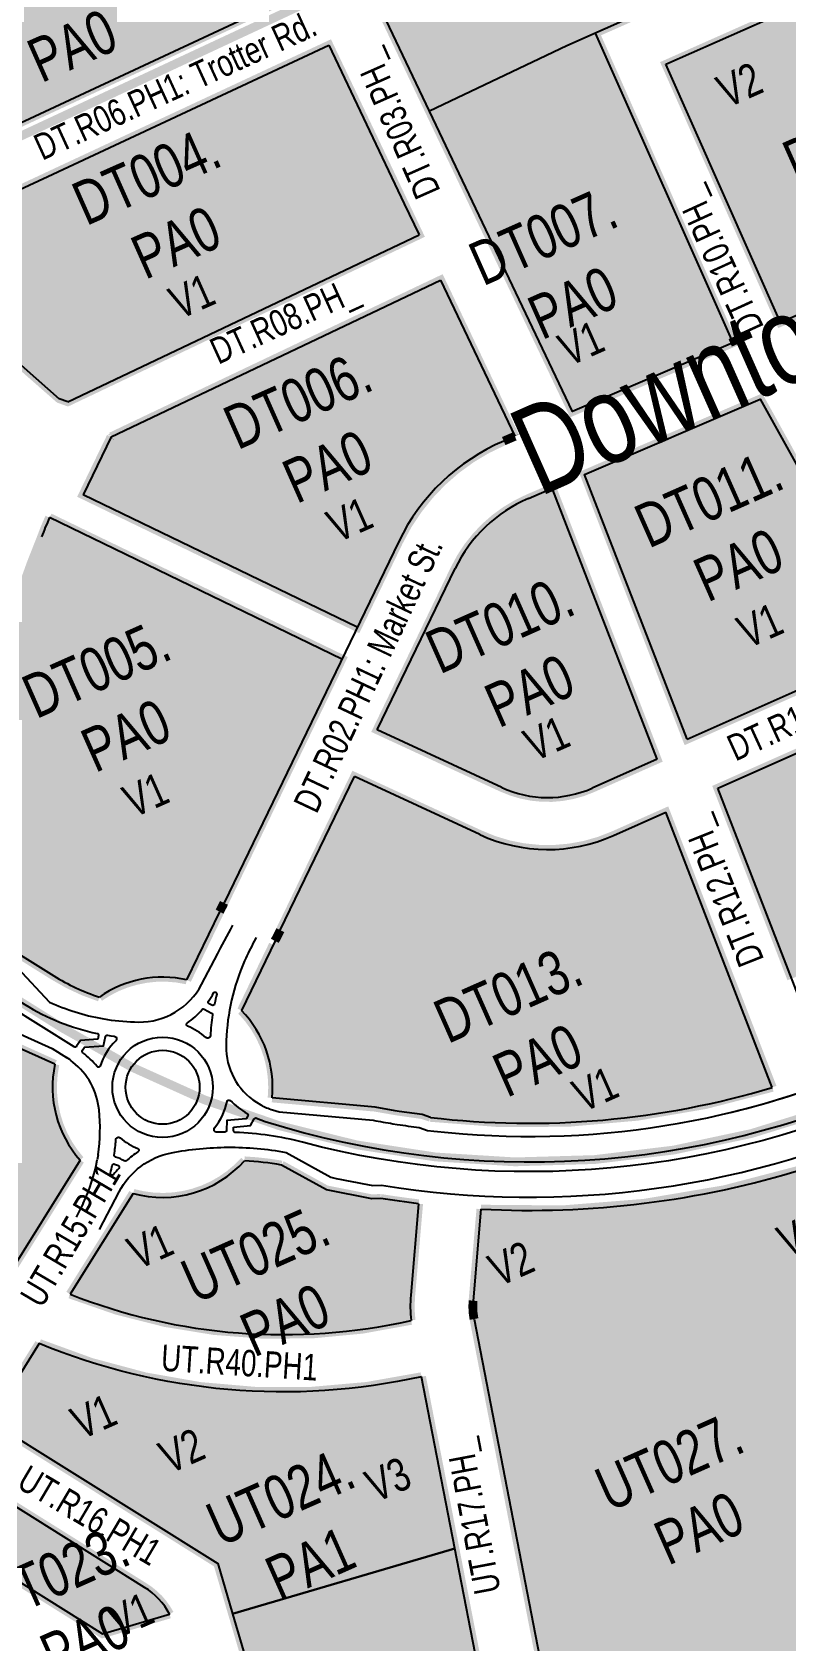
# Model space of a CAD drawing. Extents: x -12122 to 209056, y 8433 to 204611.
# Drawn here: x 46513 to 56784, y 85666 to 107587 of the extents above; entities that cross this region are included whole.
import ezdxf

# ---------------------------------------------------------------- set-up
doc = ezdxf.new("R2010")
doc.units = 0
doc.header["$LTSCALE"] = 1200
doc.header["$MEASUREMENT"] = 0
doc.linetypes.add('DASHED2', pattern=[0.375, 0.25, -0.125])
doc.linetypes.add('HIDDEN2', pattern=[0.1875, 0.125, -0.0625])
for name, color, linetype, true_color in [('a-hatch-2019', 7, 'Continuous', 0xffb689), ('a-hatch-2020', 7, 'Continuous', 0xffb689), ('a-hatch-2025', 7, 'Continuous', 0xffb689), ('a-note-bldgs', 1, 'Continuous', 0xff0000), ('a-site-districts', 7, 'DASHED2', 0x0024c5), ('a-site-parcel-Color', 1, 'HIDDEN2', 0xff0000)]:
    doc.layers.add(name, color=color, linetype=linetype, true_color=true_color)
for name, color, linetype in [('a-note-blocks', 3, 'Continuous'), ('a-note-parcel', 3, 'Continuous'), ('a-note-streets', 4, 'Continuous'), ('a-site-buildable', 4, 'Continuous'), ('a-site-road', 1, 'Continuous'), ('a-site-road-2017', 1, 'Continuous')]:
    doc.layers.add(name, color=color, linetype=linetype)
doc.layers.add('NoPlot', color=193, linetype='Continuous', plot=False)
doc.styles.add('SWISS_LIGHT', font='swissl.ttf', dxfattribs={"width": 0.75})

# ---------------------------------------------------------------- blocks, each defined once
blk = doc.blocks.new('Parkway-flat-1')
at = {"layer": 'a-site-road-2017'}
for p, q in [((22879560.38504048, 27674085.3847988), (22879770.64758334, 27673476.02827554)), ((22878604.05829765, 27673936.17464656), (22879547.26604529, 27672882.79604466)), ((22882433.45649816, 27673381.78556298), (22882480.90853018, 27673419.73883505)), ((22882139.37326832, 27673150.02356236), (22882200.8892938, 27673198.50547753)), ((22882200.8892938, 27673198.50547753), (22882433.45649816, 27673381.78556298)), ((22880336.3694367, 27672978.60722636), (22880396.47533616, 27672938.93879616)), ((22881763.4768655, 27672853.77266885), (22882139.37326832, 27673150.02356236)), ((22879547.26604529, 27672882.79604466), (22879675.75694332, 27672692.56796667)), ((22879532.11967087, 27671305.56633028), (22879492.42360384, 27671245.49162498)), ((22879077.68191737, 27670781.11309482), (22879018.34951599, 27670731.58092034)), ((22878962.10714743, 27670686.62765596), (22878914.65511541, 27670648.67438389)), ((22879018.34951599, 27670731.58092034), (22878962.10714743, 27670686.62765596))]:
    blk.add_line(p, q, dxfattribs=at)
for points in [[(22875970.36786634, 27678499.90061466), (22875995.2280563, 27678516.69260544), (22876116.13038999, 27678337.69923767), (22876200.65503591, 27678394.79200637), (22879450.69297039, 27673583.17905062, 0.08917921745181215), (22880191.27058164, 27672822.41207075, -0.4100224409273067), (22880197.02487307, 27672789.20996399), (22880167.94074642, 27672747.29651631), (22879945.6245752, 27672824.16252534), (22879865.15878106, 27672774.75982837, -0.4015458005671435), (22879832.7134467, 27672781.77903923), (22875970.36786634, 27678499.90061466)], [(22879906.85499002, 27672661.1585137, -0.3975482797924441), (22879915.43540595, 27672692.9780202), (22879957.16289886, 27672718.59698922), (22880205.33347224, 27672632.79179821), (22880276.6746279, 27672735.60230485, -0.4044949274358718), (22880309.41085926, 27672742.08229324), (22880349.12504518, 27672716.87861798), (22880389.22950261, 27672692.30069489, -0.6232758615906696), (22880383.68408693, 27672627.89839376, 0.11419334379939), (22880048.20740286, 27672399.57291299, -0.5888435534400226), (22880007.42935638, 27672409.52445953, 0.05663708594840035), (22879906.85499002, 27672661.1585137)], [(22881371.23746904, 27672451.93465409, 0.05722258564246049), (22881631.03142496, 27672538.29546449, -0.3465599095924555), (22881659.93827856, 27672531.46718668), (22881730.89211244, 27672442.20486338, -0.3211319008060355), (22881732.29330897, 27672414.29336709, 0.0237594002688049), (22881589.77025564, 27672167.54493166, -0.6232758616352274), (22881525.14283709, 27672168.8506109, 0.08234445634386893), (22881358.83963092, 27672411.83258478, -0.5888435534530537), (22881371.23746904, 27672451.93465409)], [(22881757.22203673, 27672606.42278422, 0.02750486773237003), (22881865.36640095, 27672681.978213, -0.8871635748246813), (22881899.02727882, 27672648.24051666, 0.01147592103194265), (22881816.34048496, 27672538.13949963, -0.4981853204444208), (22881778.0365045, 27672537.17360048), (22881751.07754121, 27672571.08888829, -0.4488499697451326), (22881757.22203673, 27672606.42278422)], [(22879732.18659874, 27671212.6006467, 0.02178838039150363), (22879836.92495738, 27671393.54209147, -0.6147124838786774), (22879901.16278442, 27671392.72667897, 0.07840750288851349), (22880062.39642544, 27671163.14510126, -0.6010765967816127), (22880049.31762121, 27671122.82462095, 0.03556883607703336), (22879850.85116179, 27671073.03067374, -0.3541122080220107), (22879822.62056189, 27671083.77746262, 0.09676560251316255), (22879737.72706107, 27671180.70277071, -0.3880198309270488), (22879732.18659874, 27671212.6006467)], [(22881132.24678906, 27670994.43948678, 0.1127706598556479), (22881435.25453661, 27671256.90500192, -0.5888435535775136), (22881476.8969081, 27671251.63288188, 0.06113550214325961), (22881617.73468243, 27670995.43422604, -0.3997091864172614), (22881613.25660115, 27670962.65265911), (22881575.37624454, 27670932.36199164), (22881323.74772395, 27671018.80493921), (22881267.28784223, 27670897.91214778, -0.4092295901394447), (22881235.75892623, 27670886.15242444, 0.006508232369845923), (22881135.35031477, 27670929.41860685, -0.633417750597071), (22881132.24678906, 27670994.43948678)], [(22879651.66230159, 27671094.41550089, -0.4351851881559508), (22879686.52682922, 27671098.68927709, -0.05938581054154244), (22879725.3838176, 27671057.24638024, -0.479331724489015), (22879715.78666387, 27671021.07946714, 0.01922601927832375), (22879616.39265887, 27670972.34003279, -0.8161603357522995), (22879586.23726968, 27671008.42504007, 0.01125663047812983), (22879651.66230158, 27671094.41550088)], [(22879139.39245089, 27670367.43937533), (22879589.37765677, 27670727.02645763, -0.2292276490692862), (22880455.83083373, 27670923.99426924, -0.04619364550468834), (22881191.0501191, 27670680.7882213, -0.0474493303482279), (22881886.505781, 27670294.86614441), (22882309.20424745, 27669736.91487899, 0.01147685216424287), (22882783.90099144, 27669403.33520743), (22882895.19386086, 27669358.45874125, 0.1519015345351802), (22890021.63338125, 27667321.26746338), (22894533.64607503, 27667425.33440128, -0.02226632658396107), (22895881.47212081, 27667396.3989139), (22896464.81164037, 27667357.84820964, -0.009401653627933862), (22896939.0449054, 27667301.23282893, -0.369488416080397), (22897301.98873094, 27666893.09108393), (22897312.68013122, 27666330.26339922)], [(22881374.20038543, 27670899.96592917), (22881594.10621358, 27670824.42080443), (22881674.23279659, 27670888.49326569, -0.394449753075665), (22881706.90462301, 27670885.97572657), (22881797.42305085, 27670797.23415626, 0.1859482115570335), (22889886.85743556, 27667798.92461675), (22891112.79243107, 27667814.55568333, -0.9948578953379822), (22891114.94088527, 27667694.5765125), (22890013.60909851, 27667669.17493799, -0.176397489094972), (22882149.34547955, 27670329.02791219, 0.05540101407450547), (22881365.49008638, 27670825.56480902, -0.4092295835141328), (22881354.26949637, 27670857.28959438), (22881374.20038543, 27670899.96592917)]]:
    blk.add_lwpolyline(points, format="xyb", dxfattribs=at)
for radius in [684, 503.999999999991]:
    blk.add_circle((22880709.29343409, 27671788.86409587), radius, dxfattribs=at)
for centre, radius, start, end in [((22882018.78750936, 27675462.4488933), 2999.999999605629, 221.4633020773236, 235.8884419144209), ((22882018.7874983, 27675462.44887454), 2999.999977849398, 237.2638791498941, 245.3899093966901), ((22881169.24803826, 27673607.75682047), 960.0000000064792, 245.3899092026353, 308.2422967798375), ((22878880.2308658, 27672155.22426211), 959.9999983594287, 27.51935774835172, 34.03733675983792), ((22878880.23086435, 27672155.22426129), 960.0000000189585, 342.0720211657313, 27.51935774835172), ((22877510.1512152, 27672598.48688609), 2399.999999863302, 327.4036648984406, 342.0720211657313), ((22877510.15121463, 27672598.48688651), 2400.00000057601, 310.7785978188072, 325.6846030411853)]:
    blk.add_arc(centre, radius, start, end, dxfattribs=at)
at = {"layer": 'NoPlot'}
blk.add_lwpolyline([(22882704.09304, 27673137.21950878), (22882658.19383363, 27673100.55055442, 0.02183397892163245), (22882431.01407131, 27672911.59177622), (22882374.44343217, 27672858.63295867, 0.0933553172058094), (22881729.80969818, 27671954.28457842, 0.258910069141106), (22881794.03349524, 27671083.1284218), (22881835.88530366, 27671024.54138338, 0.04806538006149554), (22881954.3622147, 27670898.97628955), (22882023.60876985, 27670838.91289925), (22883151.29092303, 27670212.53907776, 0.005838199250257779), (22883376.90896606, 27670061.44679457), (22883427.23337747, 27670028.77488588, 0.006507847473462574), (22883683.64286792, 27669867.93500909), (22883771.97335345, 27669786.70862589), (22883844.76071086, 27669743.7192123, 0.1364673857877575), (22889881.31182237, 27668146.88224732), (22894592.49709742, 27668206.49999458, -0.03094917571977619), (22896559.56376538, 27668109.59331908, 0.004020368332652967), (22896707.03773827, 27668092.45060679), (22896771.06757041, 27668089.98185706, 0.4095061245471839), (22897175.11134705, 27668517.65834982), (22897175.11134705, 27668517.65834982), (22897175.11134705, 27668517.65834982), (22897168.74544767, 27668852.77856953)], format="xyb", dxfattribs=at)

msp = doc.modelspace()

# ---------------------------------------------------------------- hatches: boundary and pattern name
at = {"layer": 'a-hatch-2019'}
h = msp.add_hatch(color=256, dxfattribs=at)
h.dxf.hatch_style = 1
h.paths.add_polyline_path([(49248.39664984521, 110800.2816309744, 0.3716452459995082), (49137.66565598387, 110911.2153221667), (48740.51422776946, 110940.921880652, 0.02859710969553609), (48367.51245090607, 110947.4431401475, -0.07702148003754479), (48029.25444636498, 110803.7261816974), (47958.02303843194, 110785.6876487541), (43409.13512340909, 108657.36936419), (44791.98519926333, 105625.7711167568), (50204.02571437797, 108152.5673077558), (49627.80758060674, 109364.4289702038, -0.0930194455899034)])
h = msp.add_hatch(color=256, dxfattribs=at)
h.dxf.hatch_style = 1
h.paths.add_polyline_path([(53799.90872560236, 107402.8570551055), (55236.23399580858, 108040.7373551377), (53999.16426684075, 110827.0725806962, -0.09462135528645586), (52544.36874844894, 110652.3896224512), (50094.81791953712, 110822.1183917179, 0.08934189367920356), (50384.64564544642, 109756.8096274787), (51927.26564182944, 106512.47918333)])
h = msp.add_hatch(color=256, dxfattribs=at)
h.dxf.hatch_style = 1
h.paths.add_polyline_path([(59083.62312247142, 108895.9245449461), (55149.91069264533, 107148.940267062), (56710.43541035066, 103633.0203691436), (60662.32096594387, 105328.3250220493)])
h = msp.add_hatch(color=256, dxfattribs=at)
h.dxf.hatch_style = 1
h.paths.add_polyline_path([(54186.41947565644, 107574.5086985907), (51927.26564186276, 106512.4791833459), (53874.79584508932, 102416.5699225594), (56059.72781155384, 103353.8757420022)])
h = msp.add_hatch(color=256, dxfattribs=at)
h.dxf.hatch_style = 1
h.paths.add_polyline_path([(50556.95343318224, 107410.3144230107), (47358.85760547779, 105917.0011771396), (46728.21978690288, 105622.5322623402), (45123.60473770632, 104873.3752746257), (45288.8905610296, 104501.0909150407, 0.07698071882924015), (46041.31230792004, 103331.0561333738), (46882.45297643817, 102592.4932949215), (46998.38872307066, 102550.8654273133), (51785.29510280074, 104826.9521673729), (51584.23650936596, 105249.8045335338)])
h = msp.add_hatch(color=256, dxfattribs=at)
h.dxf.hatch_style = 1
h.paths.add_polyline_path([(52079.01276016493, 104209.2257410714), (47589.94287260906, 102074.7548248378, 0.0001672666141099273), (47588.30329938309, 102073.3675869521), (47206.66619172427, 101284.255944081), (50943.21891859488, 99477.1514764429), (51509.32645592658, 100648.1950059933, -0.180744808661425), (52939.49868639466, 102015.3402809856), (53091.21778626183, 102080.425692074, 7.642699182928093e-05), (53089.69890247707, 102083.6213616628)])
h = msp.add_hatch(color=256, dxfattribs=at)
h.dxf.hatch_style = 1
h.paths.add_polyline_path([(56436.72733044379, 102588.5156900657), (54040.71993017137, 101560.6614071089), (55438.27282013098, 97952.00396914064), (58301.56369372507, 99223.6078874268)])
h = msp.add_hatch(color=256, dxfattribs=at)
h.dxf.hatch_style = 1
h.paths.add_polyline_path([(53599.31454088229, 101371.3045546011), (53275.39232521213, 101232.3463707977, 0.1807448086691328), (52276.39728521129, 100277.3765290256), (51214.57875446195, 98080.91094962099), (52912.75753768942, 97295.64341955096, 0.2160383375790979), (54146.19759426975, 97286.27482065138), (55029.44422943128, 97678.52972302343)])
h = msp.add_hatch(color=256, dxfattribs=at)
h.dxf.hatch_style = 1
h.paths.add_polyline_path([(46823.59142186595, 93522.84896820113), (45409.99866777677, 94158.68309741285), (44870.32929881674, 94496.20103992966), (44783.37018025358, 94578.89391582887), (44269.87140950887, 94900.04434342633), (41934.41573520919, 91165.80171188802), (45223.40958185572, 89108.81182136858), (45993.2728693295, 90339.77344491886), (46133.83275538035, 90564.51961525116), (47166.68746660343, 92215.98752248271, -0.2379407770324362)])
h = msp.add_hatch(color=256, dxfattribs=at)
h.dxf.hatch_style = 1
h.paths.add_polyline_path([(51263.0940374541, 91694.67167939077), (51140.13440543365, 91690.42201892295), (50522.99680727769, 91812.1306624265), (49911.44082979732, 92149.90384626646, 0.03163182613370644), (49406.56117150678, 92207.29715042778, -0.2848596481923585), (47889.04688158798, 91764.21227351134), (47029.84990770442, 90390.41186098394, 0.1506145280271928), (51676.59103340732, 90032.92120689267, -0.04870961009022331), (51672.64956722466, 90374.61369070211), (51779.9308453103, 91621.796477715, -0.01030815106823511)])
h = msp.add_hatch(color=256, dxfattribs=at)
h.dxf.hatch_style = 1
h.paths.add_polyline_path([(57025.94268510909, 92095.74264747152, -0.08818108079710751), (52628.79615020815, 91548.77802702837), (52521.51487212241, 90301.59524001458, 0.06952697842249148), (52534.80432106381, 90051.19401838294), (53495.39120553817, 85105.89669513218, 0.05655538154727319), (53547.77753357427, 84939.40673283998), (54094.60147523387, 83707.75844724633), (59654.14360196416, 86176.06922648473)])
h = msp.add_hatch(color=256, dxfattribs=at)
h.dxf.hatch_style = 1
h.paths.add_polyline_path([(51819.47662712872, 89265.59592231721, -0.1539850982201608), (46609.86445560191, 89718.88227592729), (45945.76899683884, 88657.03657239489), (49042.26005991346, 86720.44103290408), (49244.20079383571, 86034.01526213583), (52274.0477603071, 86925.37095728006)])
h = msp.add_hatch(color=256, dxfattribs=at)
h.dxf.hatch_style = 1
h.paths.add_polyline_path([(45839.9292769899, 87774.9379646971), (45394.51705969182, 87062.75262598145), (47472.6988869975, 85763.02413491489), (48385.76259530693, 86031.63985888952, 0.1309574357686498), (48046.12280239121, 86395.14888941291)])
h = msp.add_hatch(color=256, dxfattribs=at)
h.dxf.hatch_style = 1
h.paths.add_polyline_path([(52274.0477603071, 86925.37095728006), (49244.2007938357, 86034.01526213583), (50361.83820810347, 82235.00399468363), (51593.65070535699, 82597.39295258606), (53315.89910331311, 83362.03223191845), (52769.07516165352, 84593.68051751205, -0.05655538154727242), (52659.02326322108, 84943.43850031192)])
at = {"layer": 'a-hatch-2020'}
h = msp.add_hatch(color=256, dxfattribs=at)
h.dxf.hatch_style = 1
h.paths.add_polyline_path([(50734.30709762097, 99044.99889046748), (46749.55663138575, 100972.1389300481, 0.02221996189976077), (46641.36350803394, 100708.2971592302), (46497.5377311334, 100343.2446752042), (45285.31035408588, 96967.12924766634, -0.04524186427900432), (44872.84043051489, 96079.83587483318, -0.002536316527605427), (44845.02259592155, 96032.42800650747), (44810.65973484445, 95977.18849284384), (46806.9300119585, 94728.6888115497, 0.06144773222319487), (47430.15741508252, 94438.24025462658, -0.2112516564371615), (48620.64855183219, 94672.70917429205), (49069.65670777591, 95601.52227261539), (49067.19527632412, 95602.82100258542, 0.01046705886738894), (49127.51835383293, 95721.21420701993)])
h = msp.add_hatch(color=256, dxfattribs=at)
h.dxf.hatch_style = 1
h.paths.add_polyline_path([(56599.99048446168, 93207.83129701107, -0.102979012597319), (51941.99282328982, 92798.89001966018), (51830.36067412508, 92836.5900614773), (51515.75867738339, 92881.69502594543), (51459.15925111723, 92890.71270361854), (51185.5350605429, 92938.3170054341), (49783.39376870525, 93063.70029400868, 0.2207934218559173), (49365.39838516605, 94255.7177422632), (49823.6652072379, 95203.68321066913), (49820.74956379757, 95205.22159763875, 0.01011489630478421), (49894.58918317207, 95350.39573016526), (50906.38842271297, 97443.3919800526), (52615.59875579117, 96653.02326865247, 0.2160383375790924), (54433.56060625285, 96639.21493212173), (55148.18236722315, 96956.5825596033)])
at = {"layer": 'a-hatch-2025'}
h = msp.add_hatch(color=256, dxfattribs=at)
h.dxf.hatch_style = 1
h.paths.add_polyline_path([(58681.13177492208, 98538.71583834368), (55857.54369401441, 97284.74415826725), (56862.31367630912, 94690.30161794965), (60031.84114646949, 96101.4979714527)])

# ---------------------------------------------------------------- linework, layer by layer
at = {"layer": 'a-site-buildable'}
for p, q in [((58767.98756729671, 109609.2093959431), (53799.90872560234, 107402.8570551055)), ((55149.91069264532, 107148.940267062), (59083.62312247141, 108895.924544946)), ((47358.85760547778, 105917.0011771396), (50556.95343318022, 107410.3144230098)), ((53799.90872560234, 107402.8570551055), (51927.26564186277, 106512.4791833459)), ((56710.43541035066, 103633.0203691436), (55149.91069264532, 107148.940267062)), ((46728.21978690288, 105622.5322623402), (47358.85760547778, 105917.0011771396)), ((45123.6047377063, 104873.3752746257), (46728.21978690288, 105622.5322623402)), ((60662.32096594387, 105328.3250220492), (56710.43541035066, 103633.0203691436)), ((52079.01276016492, 104209.2257410714), (53089.69890119694, 102083.6213643551)), ((46998.38872307064, 102550.8654273133), (46882.4529764382, 102592.4932949215)), ((53091.21778626181, 102080.425692074), (52939.49868646823, 102015.3402810171)), ((50943.21891859487, 99477.15147644289), (47206.66619172425, 101284.255944081)), ((53275.39232522063, 101232.3463708013), (53599.31454088228, 101371.3045546011)), ((55029.44422943128, 97678.5297230234), (53599.31454088228, 101371.3045546011)), ((50734.30709762096, 99044.99889046747), (46749.55663138573, 100972.1389300481)), ((51509.3264559973, 100648.1950061396), (49127.51835388504, 95721.21420712769)), ((51214.57875446194, 98080.91094962096), (52276.39728526771, 100277.3765291423)), ((55438.27282013097, 97952.00396914063), (58301.56369372506, 99223.60788742678)), ((55857.54369401442, 97284.74415826723), (58681.13177492205, 98538.71583834365)), ((52912.75753768941, 97295.64341955092), (51214.57875446194, 98080.91094962096)), ((55029.44422943128, 97678.5297230234), (54146.19759426972, 97286.27482065132)), ((49894.589183148, 95350.39573011547), (50906.38842271295, 97443.39198005259)), ((52615.59875579119, 96653.02326865247), (50906.38842271295, 97443.39198005259)), ((57339.37185010582, 93458.47737746254), (55857.54369401441, 97284.74415826722)), ((54433.56060625295, 96639.21493212171), (55148.18236722314, 96956.5825596033)), ((56599.99048446168, 93207.83129701106), (55148.18236722314, 96956.5825596033)), ((44810.65973484443, 95977.18849284384), (46806.82193864881, 94728.7564023435)), ((48620.64855183218, 94672.70917429205), (49069.65670777591, 95601.52227261537)), ((49077.11545860209, 95621.47168470174), (49067.23618422076, 95602.79941827059)), ((49067.23618422076, 95602.79941827059), (49069.65670777591, 95601.52227261537)), ((49823.66520723789, 95203.68321066911), (49365.39838516605, 94255.71774226318)), ((49820.7985809166, 95205.195734635), (49830.65658819117, 95223.8792224899)), ((49820.7985809166, 95205.195734635), (49823.66520723789, 95203.68321066911)), ((46823.59142186596, 93522.84896820111), (45409.99866777678, 94158.68309741284)), ((51185.5350605429, 92938.31700543409), (49783.39376870525, 93063.70029400867)), ((51459.15925111721, 92890.71270361854), (51185.5350605429, 92938.31700543409)), ((51515.75867738338, 92881.69502594543), (51459.15925111721, 92890.71270361854)), ((51830.36067412508, 92836.59006147728), (51515.75867738338, 92881.69502594543)), ((51941.99282328979, 92798.89001966016), (51830.36067412508, 92836.59006147728)), ((47166.68746660341, 92215.98752248268), (46133.83275538034, 90564.51961525116)), ((47889.04688158798, 91764.21227351131), (47029.8499077044, 90390.4118609839)), ((51779.93084531029, 91621.79647771498), (51672.6495672247, 90374.61369070284)), ((52628.79615020814, 91548.77802702835), (52521.51487212246, 90301.59524001517)), ((52534.80432106456, 90051.1940183791), (53495.39120553819, 85105.89669513208)), ((52274.04776030709, 86925.37095728004), (49244.2007938357, 86034.01526213583)), ((52659.02326322107, 84943.43850031194), (52274.04776030709, 86925.37095728004)), ((49244.2007938357, 86034.01526213583), (50361.83820810345, 82235.00399468362))]:
    msp.add_line(p, q, dxfattribs=at)
for points in [[(54186.41947565645, 107574.5086985907), (56059.72781155384, 103353.8757420022), (53874.79584508932, 102416.5699225594), (50384.64564559422, 109756.8096271679, -0.08934189370705732), (50094.81791953712, 110822.1183917179, -0.08934189370705732)], [(45123.60473770632, 104873.3752746257), (45288.89056102955, 104501.0909150407, 0.07698071882924715), (46041.31230792004, 103331.0561333738), (46882.45297643822, 102592.4932949215)], [(51941.99282328977, 92798.89001966016, 0.1029790125973201), (56599.99048446168, 93207.83129701106, 0.1015552395782552)], [(51779.93084531029, 91621.79647771498, -0.01030815106823507), (51263.09403745408, 91694.67167939074), (51140.13440543364, 91690.42201892294), (50522.99680727768, 91812.13066242647), (49911.44082979731, 92149.90384626643, 0.03163182613370653), (49406.56117150676, 92207.29715042777)]]:
    msp.add_lwpolyline(points, format="xyb", dxfattribs=at)
at = {"layer": 'a-site-buildable', "flags": 128}
msp.add_lwpolyline([(44791.98519926333, 105625.7711167568), (50204.02571437694, 108152.5673077554)], dxfattribs=at)
at = {"layer": 'a-site-buildable'}
for points in [[(50556.95343318224, 107410.3144230107), (51584.23650936596, 105249.8045335338), (51785.29510280074, 104826.9521673729)], [(46998.38872307065, 102550.8654273133), (51785.29510280074, 104826.9521673729)], [(47589.94287260901, 102074.7548248378), (52079.01276016493, 104209.2257410714)], [(55438.27282013097, 97952.00396914063), (54040.71993017137, 101560.6614071089), (56436.72733044377, 102588.5156900657), (58301.56369372506, 99223.60788742678)], [(47588.30329938308, 102073.3675869521), (47206.66619172425, 101284.255944081)]]:
    msp.add_lwpolyline(points, dxfattribs=at)
for points in [[(51819.4766271287, 89265.5959223172, -0.1539850982201608), (46609.8644556019, 89718.88227592727), (45945.76899683882, 88657.03657239488), (49042.26005991345, 86720.44103290407), (49244.2007938357, 86034.01526213583), (52274.04776030709, 86925.37095728004)], [(45839.92927698989, 87774.9379646971), (45394.5170596918, 87062.75262598143), (47472.69888699749, 85763.02413491487), (48385.76259530693, 86031.63985888951, 0.13095743576864), (48046.12280239123, 86395.14888941287)]]:
    msp.add_lwpolyline(points, format="xyb", close=True, dxfattribs=at)
for centre, radius, start, end in [((49662.51629463118, 99623.52260198999), 3210, 130.2152907651176, 130.2536254489277), ((54053.62476994434, 99418.22667737029), 2826.000000022874, 113.2186680289706, 154.1998819554711), ((42637.11753615277, 97113.60942499257), 11573.99999439583, 25.41272022667418, 25.43023601768853), ((54053.62476991533, 99418.22667741381), 1973.999999977692, 113.2186680286134, 154.1998819550022), ((49662.51629463665, 99623.52260198766), 3210.000000005939, 155.1572239137124, 160.2488262218602), ((53539.81293338988, 98651.68085661634), 1494, 245.1833543425634, 293.9462817483222), ((53539.81293338988, 98651.68085661634), 2202, 245.1833543425634, 293.9462817483222), ((46269.90941903434, 97102.64360389086), 3174.000000437934, 332.1824338574245, 334.1998819609205), ((46269.90941966591, 97102.64360375384), 4025.999999809575, 332.1824338544782, 334.1998819579818), ((48295.77135025238, 97109.49024551877), 2807.999999751049, 237.9774737312904, 252.0451728658792), ((48290.49583225813, 93209.49381701963), 1500, 77.28498696720288, 124.9987765574193), ((48290.49583225813, 93209.49381701963), 1500, 354.4222919106955, 44.22538131030281), ((48290.49583225813, 93209.49381701963), 1500, 167.9419015702624, 221.4783906860814), ((48290.49583225813, 93209.49381701963), 1500, 254.4765567966506, 318.0770135836901), ((53288.74154051486, 104191.5653811543), 12659.99999999342, 267.0119090485541, 287.1693844742969), ((49933.14638729539, 97749.66948963667), 7911.245369301165, 248.4702985083051, 282.7310888080523), ((53424.18149916158, 90223.94885935374), 1758, 175.0835827834669, 186.2381867762029), ((53424.18149916158, 90223.94885935374), 905.9999999999998, 175.0835827834669, 190.9923910514073)]:
    msp.add_arc(centre, radius, start, end, dxfattribs=at)
at = {"layer": 'a-site-districts', "const_width": 120}
msp.add_lwpolyline([(36574.35185066488, 101603.6968312888), (50662.21576160802, 108180.9888185108)], dxfattribs=at)
msp.add_lwpolyline([(65574.6436074996, 96317.91826184736, 0.05100180438091063), (62575.53672330736, 95278.08289393557), (58352.84985427, 93312.46583291143, -0.2538934110950201), (46925.70986399925, 94017.4891143121), (39155.0456169378, 98877.38808160275, 0.2381001769701111), (32477.33386221799, 99489.45513972787)], format="xyb", dxfattribs=at)
at = {"layer": 'a-site-parcel-Color', "const_width": 120}
for points in [[(49248.39664984521, 110800.2816309744, 0.3716452459995082), (49137.66565598387, 110911.2153221667), (48740.51422776946, 110940.921880652, 0.02859710969553609), (48367.51245090607, 110947.4431401475, -0.07702148003754479), (48029.25444636498, 110803.7261816974), (47958.02303843194, 110785.6876487541), (43409.13512340909, 108657.36936419), (44791.98519926333, 105625.7711167568), (50204.02571437797, 108152.5673077558), (49627.80758060674, 109364.4289702038, -0.0930194455899034), (49248.39664984521, 110800.2816309744, 0.3716452459995082)], [(53799.90872560236, 107402.8570551055), (55236.23399580858, 108040.7373551377), (53999.16426684075, 110827.0725806962, -0.09462135528645586), (52544.36874844894, 110652.3896224512), (50094.81791953712, 110822.1183917179, 0.08934189367920356), (50384.64564544642, 109756.8096274787), (51927.26564182944, 106512.47918333), (53799.90872560236, 107402.8570551055)], [(50556.95343318224, 107410.3144230107), (47358.85760547779, 105917.0011771396), (46728.21978690288, 105622.5322623402), (45123.60473770632, 104873.3752746257), (45288.8905610296, 104501.0909150407, 0.07698071882924015), (46041.31230792004, 103331.0561333738), (46882.45297643817, 102592.4932949215), (46998.38872307066, 102550.8654273133), (51785.29510280074, 104826.9521673729), (51584.23650936596, 105249.8045335338), (50556.95343318224, 107410.3144230107)], [(52079.01276016493, 104209.2257410714), (47589.94287260906, 102074.7548248378, 0.0001672666141099273), (47588.30329938309, 102073.3675869521), (47206.66619172427, 101284.255944081), (50943.21891859488, 99477.1514764429), (51509.32645592658, 100648.1950059933, -0.180744808661425), (52939.49868639466, 102015.3402809856), (53091.21778626183, 102080.425692074, 7.642699182928093e-05), (53089.69890247707, 102083.6213616628), (52079.01276016493, 104209.2257410714)], [(53599.31454088229, 101371.3045546011), (53275.39232521213, 101232.3463707977, 0.1807448086691328), (52276.39728521129, 100277.3765290256), (51214.57875446195, 98080.91094962099), (52912.75753768942, 97295.64341955096, 0.2160383375790979), (54146.19759426975, 97286.27482065138), (55029.44422943128, 97678.52972302343), (53599.31454088229, 101371.3045546011)], [(50734.30709762097, 99044.99889046748), (46749.55663138575, 100972.1389300481, 0.02221996189976077), (46641.36350803394, 100708.2971592302), (46497.5377311334, 100343.2446752042), (45285.31035408588, 96967.12924766634, -0.04524186427900432), (44872.84043051489, 96079.83587483318, -0.002536316527605427), (44845.02259592155, 96032.42800650747), (44810.65973484445, 95977.18849284384), (46806.9300119585, 94728.6888115497, 0.06144773222319487), (47430.15741508252, 94438.24025462658, -0.2112516564371615), (48620.64855183219, 94672.70917429205), (49069.65670777591, 95601.52227261539), (49067.19527632412, 95602.82100258542, 0.01046705886738894), (49127.51835383293, 95721.21420701993), (50734.30709762097, 99044.99889046748)], [(56599.99048446168, 93207.83129701107, -0.102979012597319), (51941.99282328982, 92798.89001966018), (51830.36067412508, 92836.5900614773), (51515.75867738339, 92881.69502594543), (51459.15925111723, 92890.71270361854), (51185.5350605429, 92938.3170054341), (49783.39376870525, 93063.70029400868, 0.2207934218559173), (49365.39838516605, 94255.7177422632), (49823.6652072379, 95203.68321066913), (49820.74956379757, 95205.22159763875, 0.01011489630478421), (49894.58918317207, 95350.39573016526), (50906.38842271297, 97443.3919800526), (52615.59875579117, 96653.02326865247, 0.2160383375790924), (54433.56060625285, 96639.21493212173), (55148.18236722315, 96956.5825596033), (56599.99048446168, 93207.83129701107, -0.102979012597319)], [(46823.59142186595, 93522.84896820113), (45409.99866777677, 94158.68309741285), (44870.32929881674, 94496.20103992966), (44783.37018025358, 94578.89391582887), (44269.87140950887, 94900.04434342633), (41934.41573520919, 91165.80171188802), (45223.40958185572, 89108.81182136858), (45993.2728693295, 90339.77344491886), (46133.83275538035, 90564.51961525116), (47166.68746660343, 92215.98752248271, -0.2379407770324362), (46823.59142186595, 93522.84896820113)], [(51263.0940374541, 91694.67167939077), (51140.13440543365, 91690.42201892295), (50522.99680727769, 91812.1306624265), (49911.44082979732, 92149.90384626646, 0.03163182613370644), (49406.56117150678, 92207.29715042778, -0.2848596481923585), (47889.04688158798, 91764.21227351134), (47029.84990770442, 90390.41186098394, 0.1506145280271928), (51676.59103340732, 90032.92120689267, -0.04870961009022331), (51672.64956722466, 90374.61369070211), (51779.9308453103, 91621.796477715, -0.01030815106823511), (51263.0940374541, 91694.67167939077)], [(57025.94268510909, 92095.74264747152, -0.08818108079710751), (52628.79615020815, 91548.77802702837), (52521.51487212241, 90301.59524001458, 0.06952697842249148), (52534.80432106381, 90051.19401838294), (53495.39120553817, 85105.89669513218, 0.05655538154727319), (53547.77753357427, 84939.40673283998), (54094.60147523387, 83707.75844724633), (59654.14360196416, 86176.06922648473), (57025.94268510909, 92095.74264747152, -0.08818108079710751)], [(51819.47662712872, 89265.59592231721, -0.1539850982201608), (46609.86445560191, 89718.88227592729), (45945.76899683884, 88657.03657239489), (49042.26005991346, 86720.44103290408), (49244.20079383571, 86034.01526213583), (52274.0477603071, 86925.37095728006), (51819.47662712872, 89265.59592231721, -0.1539850982201608)], [(45839.9292769899, 87774.9379646971), (45394.51705969182, 87062.75262598145), (47472.6988869975, 85763.02413491489), (48385.76259530693, 86031.63985888952, 0.1309574357686498), (48046.12280239121, 86395.14888941291), (45839.9292769899, 87774.9379646971)], [(52274.0477603071, 86925.37095728006), (49244.2007938357, 86034.01526213583), (50361.83820810347, 82235.00399468363), (51593.65070535699, 82597.39295258606), (53315.89910331311, 83362.03223191845), (52769.07516165352, 84593.68051751205, -0.05655538154727242), (52659.02326322108, 84943.43850031192), (52274.0477603071, 86925.37095728006)]]:
    msp.add_lwpolyline(points, format="xyb", close=True, dxfattribs=at)
for points in [[(59083.62312247142, 108895.9245449461), (55149.91069264533, 107148.940267062), (56710.43541035066, 103633.0203691436), (60662.32096594387, 105328.3250220493), (59083.62312247142, 108895.9245449461)], [(54186.41947565644, 107574.5086985907), (51927.26564186276, 106512.4791833459), (53874.79584508932, 102416.5699225594), (56059.72781155384, 103353.8757420022)], [(56436.72733044379, 102588.5156900657), (54040.71993017137, 101560.6614071089), (55438.27282013098, 97952.00396914064), (58301.56369372507, 99223.6078874268), (56436.72733044379, 102588.5156900657)]]:
    msp.add_lwpolyline(points, close=True, dxfattribs=at)
msp.add_lwpolyline([(60031.84114646949, 96101.4979714527), (60031.84114646949, 96101.4979714527), (58681.13177492208, 98538.71583834368), (55857.54369401441, 97284.74415826725), (56862.31367630912, 94690.30161794965)], dxfattribs=at)
at = {"layer": 'a-site-road'}
msp.add_arc((53288.74154055501, 104191.5653809792), 11651.99999981705, 283.2023026316465, 291.2469034489515, dxfattribs=at)

# ---------------------------------------------------------------- block references
at = {"layer": 'a-site-buildable', "rotation": 23.94013698842529}
msp.add_blockref('Parkway-flat-1', (-9635277.300599089, -34482551.83462893), dxfattribs=at)

# ---------------------------------------------------------------- texts
at = {"layer": 'a-note-bldgs', "char_height": 450, "attachment_point": 5, "rotation": 23.94013698842527, "style": 'SWISS_LIGHT'}
for s, insert in [('V2', (56153.20664579236, 106869.4955283062)), ('V1', (48689.82682189718, 103987.7499264926)), ('V1', (53994.50489921495, 103348.4794880003)), ('V1', (50840.09619535133, 100944.4880737737)), ('V1', (56432.37873819843, 99502.4320853278)), ('V1', (53523.7021326907, 97962.19785498828)), ('V1', (48060.36869889684, 97194.74525576085)), ('V1', (54188.02087317966, 93183.86488130689)), ('V3', (56979.76267443463, 91190.66857978949)), ('V1', (48122.22474756759, 91041.04410706033)), ('V2', (53040.84677110356, 90807.43221058224)), ('V1', (47350.75284751922, 88722.51769790308)), ('V2', (48551.67730851047, 88256.10949738655)), ('V3', (51364.64742154389, 87862.18850822066)), ('V1', (47856.27315644988, 86019.45496647205, 2059.415954589844))]:
    msp.add_mtext(s, dxfattribs=dict(at, insert=insert))
at = {"layer": 'a-note-blocks', "char_height": 600, "attachment_point": 5, "style": 'SWISS_LIGHT'}
for s, insert, rotation in [('DT008.', (57754.78815379331, 106193.9880985727), 23.940136988425262), ('DT004.', (48071.52647901027, 105630.7167108136), 23.940136988425266), ('DT007.', (53478.60665393933, 104808.8605261356), 23.940136988425262), ('DT006.', (50134.82858806822, 102576.7670250812), 23.940136988425266), ('DT011.', (55736.7860477491, 101235.5039314819), 23.940136988425266), ('DT010.', (52889.38242720098, 99521.02551507922), 23.940136988425266), ('DT005.', (47389.22333947942, 98911.45211853912), 23.940136988425266), ('DT013.', (52999.55162543821, 94485.14266192366), 23.940136988425262), ('UT025.', (49556.61362154314, 90945.72235868426), 23.940136988425262), ('UT027.', (55199.05584180332, 88109.74426101078), 23.940136988425262), ('UT024.', (49899.24111681442, 87633.18019304356, -2059.415954589844), 23.940136988425262), ('UT023.', (46829.16023602673, 86575.90424426358), 23.940136988425262)]:
    msp.add_mtext(s, dxfattribs=dict(at, insert=insert, rotation=rotation))
at = {"layer": 'a-note-parcel', "char_height": 600, "attachment_point": 5, "style": 'SWISS_LIGHT'}
for s, insert, rotation in [('PA0', (47061.49927160657, 107401.5447656715), 23.940136988425266), ('PA0', (48475.68529411594, 104720.402670401), 23.940136988425262), ('PA0', (53882.76546904501, 103898.546485723), 23.940136988425266), ('PA0', (50538.9874031739, 101666.4529846686), 23.940136988425262), ('PA0', (56140.94486285478, 100325.1898910693), 23.940136988425262), ('PA0', (53293.54124230666, 98610.7114746666), 23.940136988425262), ('PA0', (47793.3821545851, 98001.13807812653), 23.940136988425262), ('PA0', (53403.71044054389, 93574.82862151106), 23.940136988425266), ('PA0', (49960.77243664882, 90035.40831827166), 23.940136988425266), ('PA0', (55603.214656909, 87199.43022059818), 23.940136988425266), ('PA1', (50303.3999319201, 86722.86615263094, -2059.415954589844), 23.940136988425266), ('PA0', (47233.31905113241, 85665.590203851), 23.940136988425266)]:
    msp.add_mtext(s, dxfattribs=dict(at, insert=insert, rotation=rotation))
at = {"layer": 'a-note-streets', "attachment_point": 5, "style": 'SWISS_LIGHT'}
for s, insert, char_height, rotation in [('DT.R06.PH1: Trotter Rd.', (48463.20395779237, 106858.5549322292), 360, 24.59668820509805), ('DT.R03.PH_', (51532.67209502496, 106350.305961661), 360, 113.94013698842527), ('DT.R10.PH_', (55929.99290523492, 104485.9909361079), 360, 114.59668820509805), ('DT.R08.PH_', (49968.19832722098, 103615.0352279246), 360, 24.59668820509805), ('DT.R02.PH1: Market St.', (51094.94954856671, 98837.53723876923), 360, 64.76713104472837), ('DT.R11.PH_', (57016.65602255799, 98207.93379722536), 360, 24.59668820509805), ('DT.R12.PH_', (55977.58485424332, 95894.87186861038), 360, 111.71468745266148), ('UT.R15.PH1', (47034.94357457757, 91196.87885660678), 360, 59.414663998326674), ('UT.R40.PH1', (49339.55693960674, 89456.08442197269), 359.9999999999999, 356.3535540175062), ('UT.R17.PH_', (52575.26282260939, 87369.95965249836), 360, 100.73771949218906), ('UT.R16.PH1', (47295.98068432898, 87374.04326708421), 360, 329.41466399832666)]:
    msp.add_mtext(s, dxfattribs=dict(at, insert=insert, char_height=char_height, rotation=rotation))
at = {"layer": 'a-site-districts', "insert": (55864.700571795, 102982.2356676045), "char_height": 1200, "attachment_point": 5, "rotation": 23.940136988425266, "style": 'SWISS_LIGHT'}
msp.add_mtext('Downtown', dxfattribs=at)

doc.saveas('drawing.dxf')
